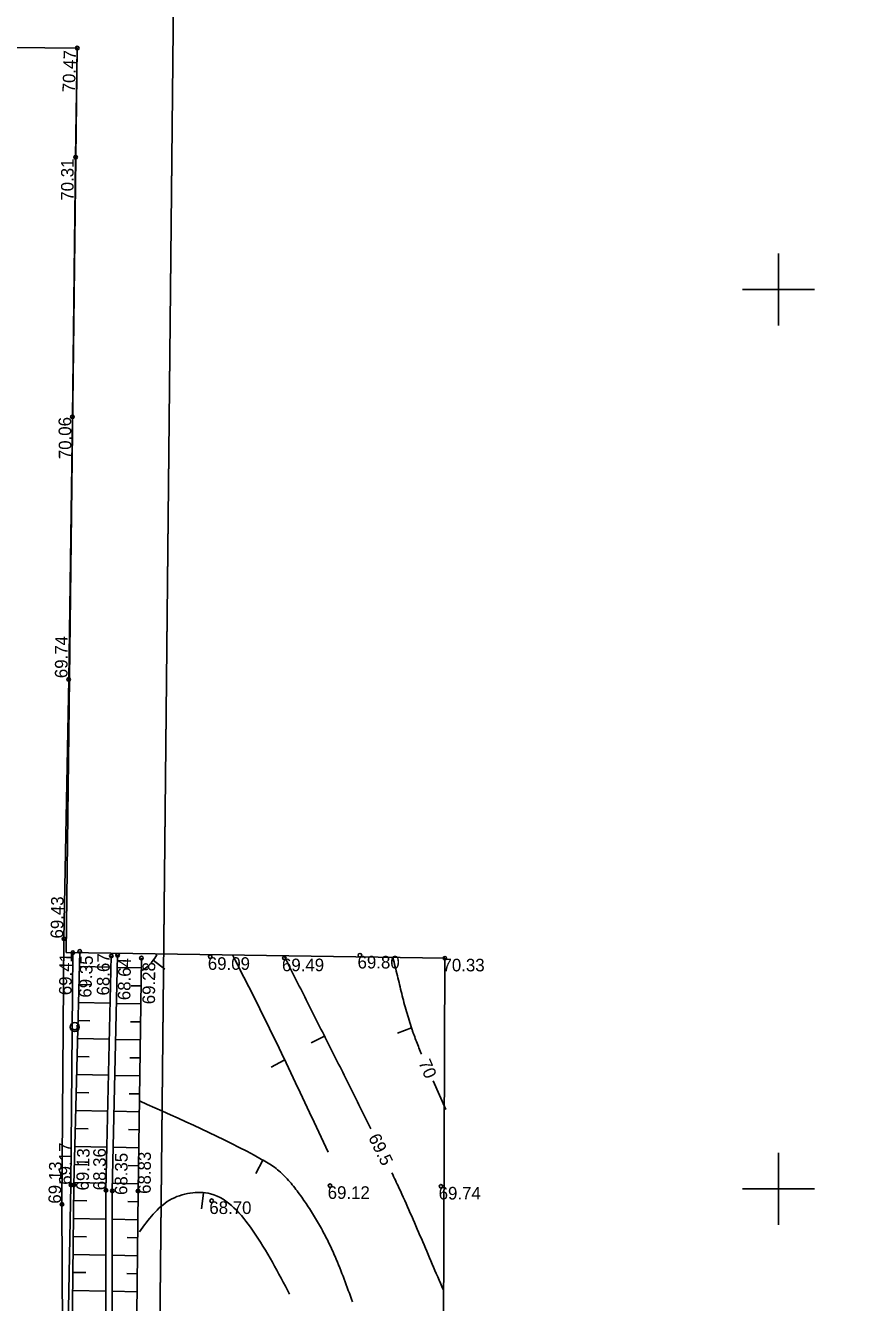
# Model space of a CAD drawing. Extents: x 637052 to 638628, y 6462502 to 6466834.
# Drawn here: x 637858.2 to 637904, y 6465893.7 to 6465964.7 of the extents above; entities that cross this region are included whole.
import ezdxf

# ---------------------------------------------------------------- set-up
doc = ezdxf.new("R2010")
doc.units = 0
for name, color, linetype in [('HORISONTAAL-EH2000', 7, 'Continuous'), ('KORGUS-EH2000', 7, 'Continuous'), ('MOOTPIIR', 7, 'Continuous'), ('PIIR', 7, 'Continuous'), ('POST', 7, 'Continuous'), ('RELJEEF', 7, 'Continuous'), ('TEE', 7, 'Continuous'), ('VORK', 7, 'Continuous')]:
    doc.layers.add(name, color=color, linetype=linetype)

msp = doc.modelspace()

# ---------------------------------------------------------------- linework, layer by layer
at = {"layer": 'HORISONTAAL-EH2000'}
for p, q in [((637865.248, 6465912.72), (637865.906, 6465912.209)), ((637879.614, 6465908.962), (637878.825, 6465908.655)), ((637874.769, 6465908.494), (637874.039, 6465908.114)), ((637872.533, 6465907.163), (637871.817, 6465906.769)), ((637881.515, 6465904.42), (637880.82, 6465906)), ((637871.357, 6465901.606), (637870.962, 6465900.861)), ((637868.054, 6465899.764), (637867.937, 6465898.886))]:
    msp.add_line(p, q, dxfattribs=at)
for points in [[(637865.469, 6465913.019), (637864.899, 6465912.317), (637864.636, 6465912.141)], [(637874.982, 6465902.051), (637870.774, 6465910.825), (637869.678, 6465912.975)], [(637872.557, 6465912.916), (637873.753, 6465910.519), (637874.96, 6465908.126), (637876.165, 6465905.732), (637877.353, 6465903.331)], [(637880.17, 6465907.484), (637880.027, 6465907.834), (637879.888, 6465908.185), (637879.756, 6465908.539), (637879.692, 6465908.716), (637879.66, 6465908.806), (637879.63, 6465908.895), (637879.329, 6465909.869), (637879.07, 6465910.857), (637878.828, 6465911.852), (637878.577, 6465912.843)], [(637864.49, 6465904.888), (637871.285, 6465901.641), (637872, 6465901.2), (637872.629, 6465900.632), (637873.189, 6465899.976), (637873.448, 6465899.627), (637873.696, 6465899.272), (637874.172, 6465898.538), (637874.607, 6465897.792), (637875.003, 6465897.029), (637875.362, 6465896.245), (637875.867, 6465894.991), (637876.328, 6465893.719)], [(637878.521, 6465900.902), (637878.718, 6465900.482), (637878.914, 6465900.062), (637879.547, 6465898.656), (637880.159, 6465897.24), (637881.369, 6465894.403)], [(637872.834, 6465894.154), (637870.774, 6465897.708), (637868.45, 6465899.726), (637867.31, 6465899.769), (637866.17, 6465899.375), (637864.504, 6465897.62)]]:
    msp.add_spline(points, degree=3, dxfattribs=at)
at = {"layer": 'KORGUS-EH2000'}
for centre in [(637861.038, 6465963.411), (637860.945, 6465957.346), (637860.77, 6465942.916), (637860.561, 6465928.318), (637860.297, 6465913.901), (637860.793, 6465913.129), (637861.177, 6465913.199), (637862.929, 6465912.949), (637863.28, 6465912.985), (637876.745, 6465912.987), (637864.604, 6465912.83), (637868.425, 6465912.91), (637872.545, 6465912.834), (637881.465, 6465912.826), (637860.688, 6465900.216), (637860.842, 6465900.219), (637875.085, 6465900.181), (637862.632, 6465899.921), (637862.984, 6465899.891), (637864.419, 6465899.881), (637881.251, 6465900.146), (637860.19, 6465899.142), (637868.507, 6465899.34)]:
    msp.add_circle(centre, 0.1, dxfattribs=at)
at = {"layer": 'MOOTPIIR'}
msp.add_lwpolyline([(637706.467, 6465931.444), (637743.779, 6465943.187), (637764.056, 6465948.69), (637785.734, 6465953.343), (637810.204, 6465960.091), (637822.571, 6465960.518), (637835.052, 6465961.43), (637849.692, 6465963.192), (637853.84, 6465963.489), (637861.038, 6465963.411), (637860.426, 6465913.145), (637881.465, 6465912.826), (637881.259, 6465856.127), (637880.812, 6465813.698), (637859.586, 6465813.572), (637858.293, 6465747.528)], dxfattribs=at)
at = {"layer": 'PIIR'}
msp.add_lwpolyline([(637868.27, 6466366.53), (637870.31, 6466326.17), (637869.9, 6466281.54), (637869.5, 6466269.21), (637863.81, 6465714.92), (637865.6, 6465580.42), (637864.55, 6465465.34), (637862.53, 6465201.44)], dxfattribs=at)
msp.add_lwpolyline([(637894.36, 6466344.41), (637894.73, 6466345.53), (637917.43, 6466354.49), (637918.44, 6466353.76), (638044.24, 6466263.63), (638099.83, 6466322.39), (638192.72, 6466219.99), (638434.7, 6465951.66), (638450.12, 6465932.12), (638470.18, 6465903.45), (638504.51, 6465852.22), (638529.25, 6465821.47), (638563.6, 6465785.63), (638627.85, 6465721.26), (638627.17, 6465720.22), (638508.64, 6465557.35), (638481.7, 6465451.51), (638141.31, 6465656.32), (638116.14, 6465677.97), (637863.81, 6465714.92), (637869.5, 6466269.21), (637871.46, 6466275.14)], close=True, dxfattribs=at)
at = {"layer": 'POST'}
for radius, start, end in [(0.25, 45.33249, 224.68204), (0.25, 225, 45), (0.15, 225, 45)]:
    msp.add_arc((637860.903, 6465908.993), radius, start, end, dxfattribs=at)
at = {"layer": 'RELJEEF'}
for p, q in [((637862.915, 6465912.319), (637861.155, 6465912.357)), ((637864.596, 6465912.281), (637863.265, 6465912.311)), ((637861.129, 6465911.358), (637861.772, 6465911.344)), ((637864.582, 6465911.281), (637864.041, 6465911.293)), ((637862.869, 6465910.319), (637861.104, 6465910.358)), ((637864.568, 6465910.281), (637863.22, 6465910.311)), ((637861.078, 6465909.358), (637861.74, 6465909.344)), ((637864.553, 6465909.281), (637864.002, 6465909.294)), ((637862.823, 6465908.32), (637861.052, 6465908.359)), ((637864.539, 6465908.282), (637863.176, 6465908.312)), ((637861.026, 6465907.359), (637861.708, 6465907.344)), ((637864.525, 6465907.282), (637863.964, 6465907.294)), ((637862.778, 6465906.32), (637861, 6465906.359)), ((637864.51, 6465906.282), (637863.132, 6465906.312)), ((637860.975, 6465905.36), (637861.676, 6465905.344)), ((637864.496, 6465905.282), (637863.926, 6465905.294)), ((637862.732, 6465904.321), (637860.949, 6465904.36)), ((637864.482, 6465904.282), (637863.088, 6465904.313)), ((637860.923, 6465903.36), (637861.643, 6465903.344)), ((637864.468, 6465903.282), (637863.891, 6465903.295)), ((637862.687, 6465902.321), (637860.897, 6465902.361)), ((637864.453, 6465902.282), (637863.043, 6465902.313)), ((637860.871, 6465901.361), (637861.611, 6465901.345)), ((637864.439, 6465901.282), (637863.867, 6465901.295)), ((637862.632, 6465900.322), (637860.844, 6465900.361)), ((637864.425, 6465900.282), (637862.999, 6465900.314)), ((637860.832, 6465899.361), (637861.579, 6465899.345)), ((637864.413, 6465899.282), (637863.843, 6465899.295)), ((637862.634, 6465898.321), (637860.821, 6465898.361)), ((637864.402, 6465898.282), (637862.984, 6465898.314)), ((637860.81, 6465897.361), (637861.547, 6465897.345)), ((637864.391, 6465897.282), (637863.819, 6465897.295)), ((637862.636, 6465896.321), (637860.799, 6465896.361)), ((637864.38, 6465896.282), (637862.984, 6465896.313)), ((637860.788, 6465895.361), (637861.515, 6465895.345)), ((637864.369, 6465895.282), (637863.795, 6465895.295)), ((637862.638, 6465894.32), (637860.777, 6465894.361)), ((637864.358, 6465894.282), (637862.983, 6465894.313))]:
    msp.add_line(p, q, dxfattribs=at)
for points in [[(637860.08, 6465813.584), (637860.118, 6465827.761), (637860.208, 6465842.576), (637860.449, 6465856.25), (637860.51, 6465870.358), (637860.842, 6465900.219), (637861.177, 6465913.199)], [(637862.929, 6465912.949), (637862.632, 6465899.921), (637862.649, 6465884.389), (637862.55, 6465878.372), (637862.693, 6465870.196), (637863.321, 6465862.823), (637863.711, 6465856.425), (637864.018, 6465842.095), (637864.312, 6465827.607), (637863.959, 6465813.635), (637863.959, 6465813.635)], [(637863.192, 6465870.532), (637862.9, 6465878.366), (637862.982, 6465884.346), (637862.984, 6465899.891), (637863.28, 6465912.985)], [(637864.604, 6465912.83), (637864.419, 6465899.881), (637864.252, 6465884.444), (637864.141, 6465878.215), (637863.626, 6465872.66), (637863.192, 6465870.532)]]:
    msp.add_lwpolyline(points, dxfattribs=at)
at = {"layer": 'TEE'}
for points in [[(637861.038, 6465963.411), (637860.945, 6465957.346), (637860.77, 6465942.916), (637860.561, 6465928.318), (637860.297, 6465913.901), (637860.19, 6465899.142), (637860.257, 6465885.139), (637860.146, 6465870.92), (637860.137, 6465856.94), (637859.877, 6465842.684), (637859.678, 6465828.101), (637859.486, 6465813.647), (637859.125, 6465798.617), (637858.853, 6465783.922), (637858.739, 6465770.368), (637858.524, 6465755.836), (637858.293, 6465747.528)], [(637860.793, 6465913.129), (637860.688, 6465900.216), (637860.385, 6465884.49), (637860.248, 6465870.399), (637860.244, 6465856.265), (637860.002, 6465842.462), (637859.928, 6465827.746), (637859.675, 6465813.547)]]:
    msp.add_lwpolyline(points, dxfattribs=at)
at = {"layer": 'VORK'}
for p, q in [((637900, 6465948), (637900, 6465952)), ((637898, 6465950), (637902, 6465950)), ((637900, 6465898), (637900, 6465902)), ((637898, 6465900), (637902, 6465900))]:
    msp.add_line(p, q, dxfattribs=at)

# ---------------------------------------------------------------- texts
at = {"layer": 'HORISONTAAL-EH2000'}
for s, rotation, p in [('70', 293.21259, (637879.985, 6465907.024)), ('69.5', 295.96641, (637877.192, 6465902.863))]:
    msp.add_text(s, height=0.7, rotation=rotation, dxfattribs=at).set_placement(p)
at = {"layer": 'KORGUS-EH2000'}
for s, rotation, p in [('70.47', 88.09204, (637860.908, 6465960.942)), ('70.31', 90, (637860.836, 6465954.929)), ('70.06', 90.48939, (637860.715, 6465940.565)), ('69.74', 89.48414, (637860.492, 6465928.388)), ('69.43', 89.26592, (637860.253, 6465913.915)), ('69.41', 89.1147, (637860.719, 6465910.764)), ('68.67', 89.12374, (637862.816, 6465910.748)), ('69.35', 87.43811, (637861.813, 6465910.617)), ('68.64', 88.94637, (637863.984, 6465910.486)), ('69.28', 89.63299, (637865.358, 6465910.263)), ('69.17', 90, (637860.723, 6465900.232)), ('69.13', 88.53852, (637861.671, 6465899.907)), ('68.36', 90, (637862.625, 6465899.925)), ('68.35', 89.24004, (637863.813, 6465899.658)), ('68.83', 89.74554, (637865.12, 6465899.724)), ('69.13', 89.07152, (637860.133, 6465899.175))]:
    msp.add_text(s, height=0.7, rotation=rotation, dxfattribs=at).set_placement(p)
for s, p in [('69.09', (637868.294, 6465912.176)), ('69.49', (637872.414, 6465912.1)), ('69.80', (637876.614, 6465912.253)), ('70.33', (637881.334, 6465912.092)), ('69.12', (637874.954, 6465899.447)), ('69.74', (637881.12, 6465899.412)), ('68.70', (637868.376, 6465898.606))]:
    msp.add_text(s, height=0.7, dxfattribs=at).set_placement(p)

doc.saveas('drawing.dxf')
